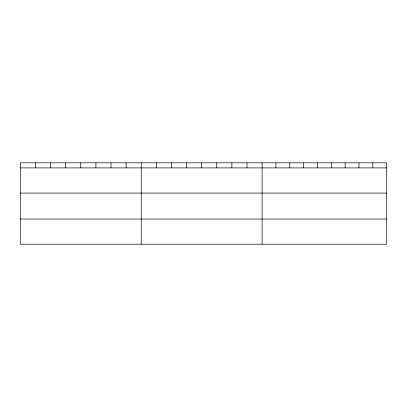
<?xml version="1.0" encoding="UTF-8"?>
<svg xmlns="http://www.w3.org/2000/svg" width="407" height="407" viewBox="0 0 407 407"><rect width="100%" height="100%" fill="white"/><g stroke="black" fill="none" stroke-linecap="round" stroke-linejoin="round"><path stroke-width="0.61" d="M386.65 167.893L386.65 244.205L20.35 244.205L20.35 162.795L386.65 162.795L386.65 167.893L20.35 167.893M20.35 193.076L386.65 193.076M20.35 219.022L386.65 219.022M372.812 162.795L372.812 167.893M358.974 162.795L358.974 167.893M345.136 162.795L345.136 167.893M331.298 162.795L331.298 167.893M317.46 162.795L317.46 167.893M303.622 162.795L303.622 167.893M289.784 162.795L289.784 167.893M275.946 162.795L275.946 167.893M262.108 162.795L262.108 244.205M246.998 162.795L246.998 167.893M231.888 162.795L231.888 167.893M216.778 162.795L216.778 167.893M201.668 162.795L201.668 167.893M186.559 162.795L186.559 167.893M171.449 162.795L171.449 167.893M156.339 162.795L156.339 167.893M141.229 162.795L141.229 244.205M126.119 162.795L126.119 167.893M111.009 162.795L111.009 167.893M95.899 162.795L95.899 167.893M80.79 162.795L80.79 167.893M65.68 162.795L65.68 167.893M50.57 162.795L50.57 167.893M35.46 162.795L35.46 167.893"/></g></svg>
